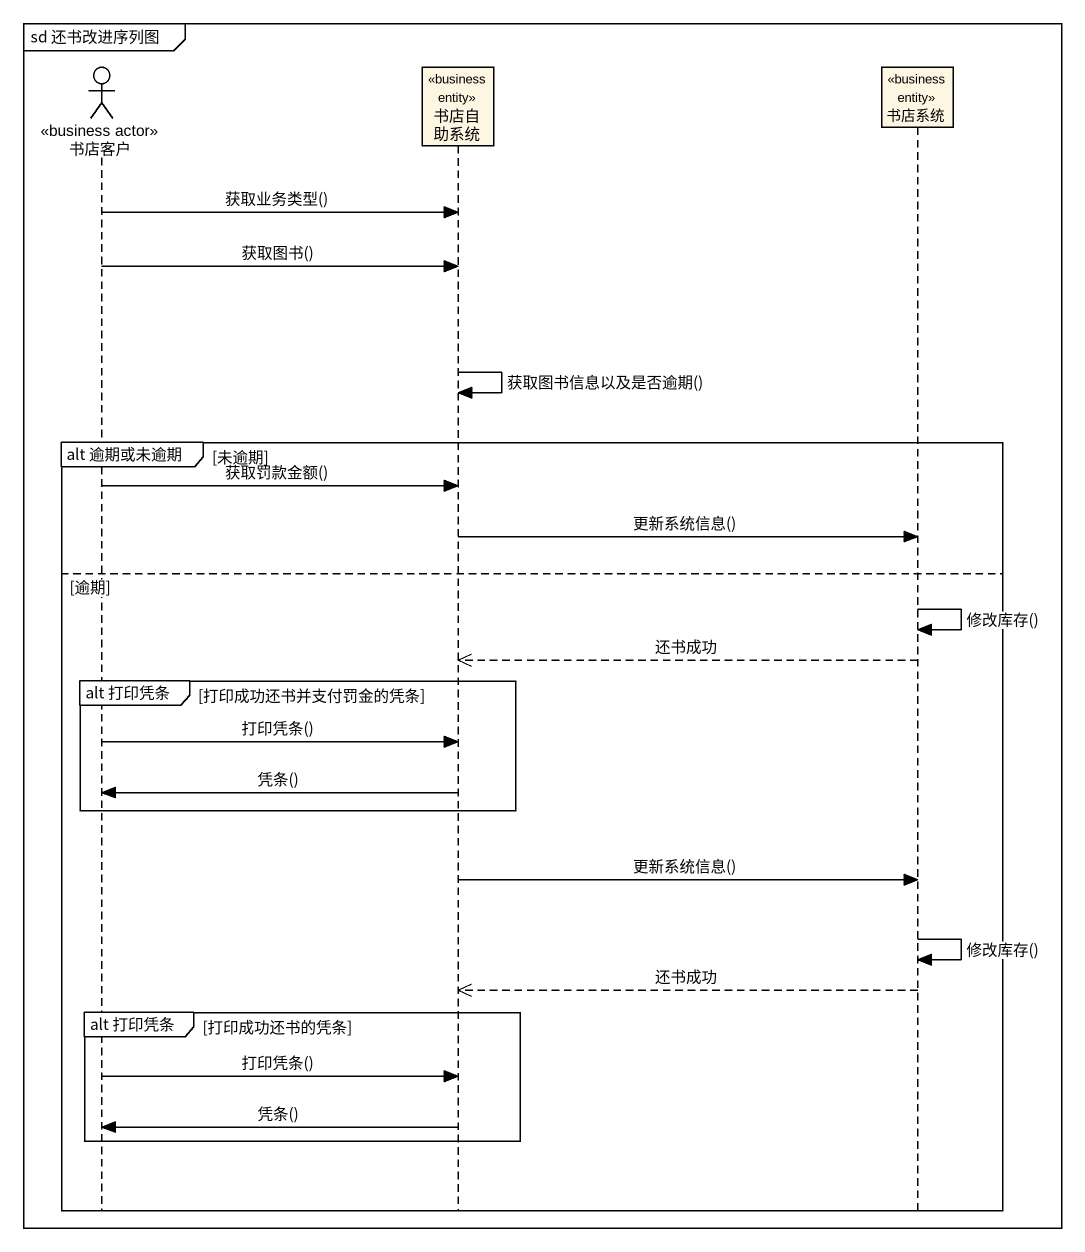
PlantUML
@startuml
mainframe sd 还书改进序列图
hide footbox
actor 书店客户 <<business actor>> #FFFFFF
participant 书店自助系统 <<business entity>>
participant 书店系统 <<business entity>>

书店客户 -> 书店自助系统 : 获取业务类型()
书店客户 -> 书店自助系统 : 获取图书()
书店自助系统 -> 书店自助系统 : 获取图书信息以及是否逾期()
group alt 逾期或未逾期 [未逾期]
  书店客户 -> 书店自助系统 : 获取罚款金额()
  书店自助系统 -> 书店系统 : 更新系统信息()
else 逾期
  书店系统 -> 书店系统 : 修改库存()
  书店系统 -->> 书店自助系统 : 还书成功
  group alt 打印凭条 [打印成功还书并支付罚金的凭条]
    书店客户 -> 书店自助系统 : 打印凭条()
    书店自助系统 -> 书店客户 : 凭条()
  end
  书店自助系统 -> 书店系统 : 更新系统信息()
  书店系统 -> 书店系统 : 修改库存()
  书店系统 -->> 书店自助系统 : 还书成功
  group alt 打印凭条 [打印成功还书的凭条]
    书店客户 -> 书店自助系统 : 打印凭条()
    书店自助系统 -> 书店客户 : 凭条()
  end
end
@enduml
